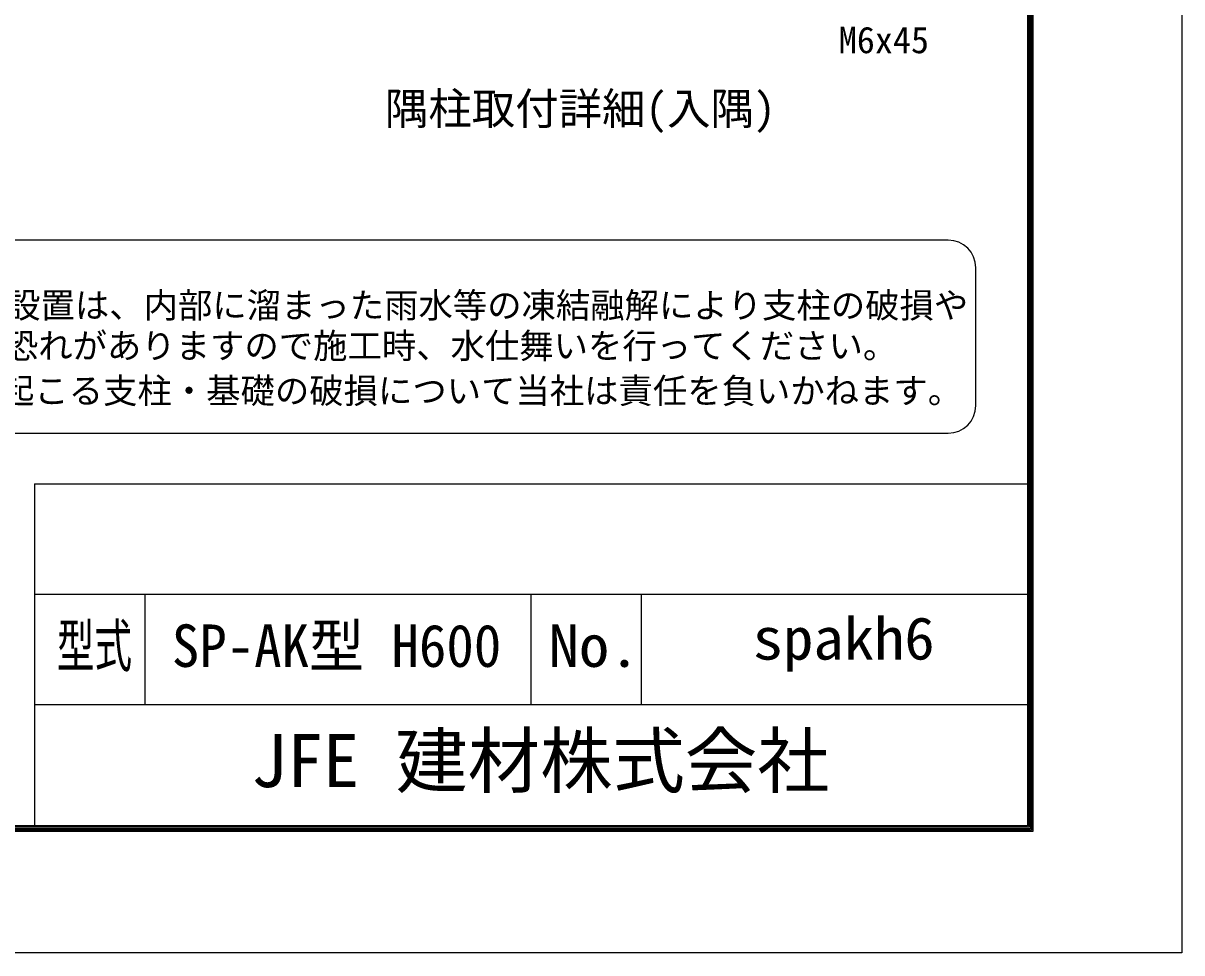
# Model space of a CAD drawing. Units: millimetres, scale not verified. Extents: x -4200 to 4200, y -2970 to 2970.
# Drawn here: x 2099 to 4200, y -2970 to -1285 of the extents above; entities that cross this region are included whole.
import ezdxf
from ezdxf.enums import TextEntityAlignment as Align

# ---------------------------------------------------------------- set-up
doc = ezdxf.new("R2010")
doc.units = ezdxf.units.MM
doc.header["$LTSCALE"] = 10
for name, color, linetype, lineweight in [('0-0_D-TTL', 2, 'Continuous', 25), ('0-1_D-TTL-TXT', 7, 'Continuous', 25), ('0-B_D-STR-TXT', 7, 'Continuous', 13)]:
    doc.layers.add(name, color=color, linetype=linetype, lineweight=lineweight)
doc.styles.add('ＭＳ ゴシック', font='')
doc.styles.get('ＭＳ ゴシック').set_extended_font_data('MS Gothic')

msp = doc.modelspace()

# ---------------------------------------------------------------- linework, layer by layer
at = {"layer": '0-0_D-TTL'}
for p, q in [((2120.08, -2119.74), (2120.08, -2739.74)), ((2120.08, -2119.74), (3920.08, -2119.74)), ((2120.08, -2319.74), (3920.08, -2319.74)), ((2320.08, -2319.74), (2320.08, -2519.74)), ((3020.08, -2319.74), (3020.08, -2519.74)), ((3220.08, -2319.74), (3220.08, -2519.74)), ((2120.08, -2519.74), (3920.08, -2519.74))]:
    msp.add_line(p, q, dxfattribs=at)
for points in [[(-4199.92, 2970.26), (4200.08, 2970.26), (4200.08, -2969.74), (-4199.92, -2969.74)], [(-3929.92, 2750.26), (3930.08, 2750.26), (3930.08, -2749.74), (-3929.92, -2749.74)], [(-3927.42, 2747.76), (3927.58, 2747.76), (3927.58, -2747.24), (-3927.42, -2747.24)], [(-3924.92, 2745.26), (3925.08, 2745.26), (3925.08, -2744.74), (-3924.92, -2744.74)], [(-3922.42, 2742.76), (3922.58, 2742.76), (3922.58, -2742.24), (-3922.42, -2742.24)], [(-3919.92, 2740.26), (3920.08, 2740.26), (3920.08, -2739.74), (-3919.92, -2739.74)]]:
    msp.add_lwpolyline(points, close=True, dxfattribs=at)
at = {"layer": '0-1_D-TTL-TXT', "color": 2}
for p, q in [((3776.48, -1677.78), (1330.93, -1677.78)), ((3826.48, -1977.78), (3826.48, -1727.78)), ((1330.93, -2027.78), (3776.48, -2027.78))]:
    msp.add_line(p, q, dxfattribs=at)
for centre, start, end in [((3776.48, -1727.78), 0, 90), ((3776.48, -1977.78), 270, 0)]:
    msp.add_arc(centre, 50, start, end, dxfattribs=at)

# ---------------------------------------------------------------- texts
at = {"layer": '0-1_D-TTL-TXT', "style": 'ＭＳ ゴシック'}
for s, height, p in [('隅柱取付詳細(入隅)', 57.7, (2755.34, -1485.51)), ('凍結の恐れがある場所への設置は、内部に溜まった雨水等の凍結融解により支柱の破損や', 45.67, (1321.11, -1832.46)), ('コンクリート基礎の破損の恐れがありますので施工時、水仕舞いを行ってください。', 45.67, (1317, -1905.88)), ('施工による水仕舞い不備で起こる支柱・基礎の破損について当社は責任を負いかねます。 ', 45.67, (1310.01, -1987.37)), ('JFE 建材株式会社', 96.19, (2512.47, -2698.24))]:
    msp.add_text(s, height=height, dxfattribs=at).set_placement(p, align=Align.BOTTOM_LEFT)
for s, width, p in [('型式', 0.65, (2160.35, -2474.54)), ('SP-AK型 H600', 0.95, (2369.02, -2474.54)), ('spakh6', 1.05, (3422.08, -2461.21)), ('No.', 1.05, (3052.08, -2474.54))]:
    msp.add_text(s, height=76.98, dxfattribs=dict(at, width=width)).set_placement(p, align=Align.BOTTOM_LEFT)
at = {"layer": '0-B_D-STR-TXT', "style": 'ＭＳ ゴシック'}
msp.add_text('M6x45', height=48.09, dxfattribs=at).set_placement((3578.15, -1353.4), align=Align.BOTTOM_LEFT)

doc.saveas('drawing.dxf')
